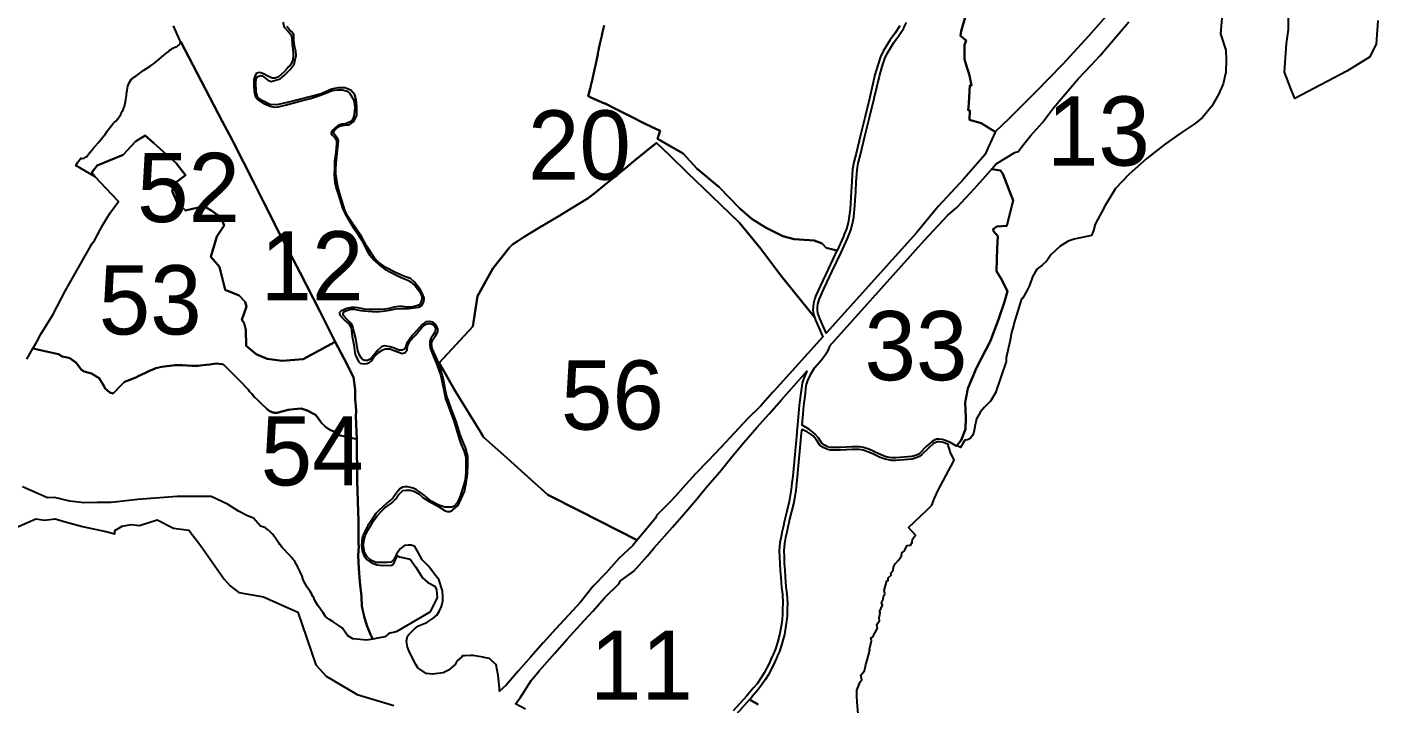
# Model space of a CAD drawing. Header units: millimetres. Extents: x 574087 to 581218, y 394959 to 403740.
# Drawn here: x 576287 to 579857, y 397303 to 399092 of the extents above; entities that cross this region are included whole.
import ezdxf
from ezdxf.enums import TextEntityAlignment as Align

# ---------------------------------------------------------------- set-up
doc = ezdxf.new("R2010")
doc.units = ezdxf.units.MM
doc.layers.add('SECTOR_CADASTRAL', color=7, linetype='Continuous')
doc.layers.add('SECTOR_CADASTRAL TEXT', color=7, linetype='Continuous')

msp = doc.modelspace()

# ---------------------------------------------------------------- linework, layer by layer
at = {"layer": 'SECTOR_CADASTRAL', "color": 174, "linetype": 'Continuous', "lineweight": 25}
for points in [[(578767.2, 399120.7), (578755.6, 399080.9), (578753.3, 399068.7), (578768.6, 399056.2), (578764.3, 399044.3), (578764.4, 399006.9), (578770.8, 398985.3), (578773.6, 398975.5), (578777.1, 398963.7), (578779.9, 398950.3), (578779.9, 398950.3), (578782.8, 398936.8), (578778.2, 398937.2), (578775.3, 398890.9), (578774.6, 398880.2), (578774.6, 398880.2), (578774.1, 398872.1), (578778.7, 398871.1), (578777.8, 398846.3), (578807.9, 398837.7), (578845.6, 398814.9), (578844.9, 398814.2), (578817.7, 398754.4), (578762.1, 398690.8), (578694.4, 398617.3), (578637.3, 398548.3), (578398.9, 398283.1), (578398, 398285.4), (578397.9, 398285.6), (578381.8, 398321.4), (578377.1, 398335.5), (578375.8, 398344.4), (578376.1, 398352.1), (578376.8, 398359), (578380.3, 398371.5), (578383.6, 398379.9), (578393.5, 398401.8), (578414.6, 398446.6), (578438.5, 398496.1), (578438.5, 398496.2), (578455.1, 398533.1), (578455.2, 398533.3), (578464.2, 398554.8), (578464.3, 398555.2), (578464.4, 398555.6), (578468.2, 398571.7), (578468.2, 398571.8), (578471.8, 398589.7), (578471.9, 398590), (578474.1, 398609.3), (578474.1, 398609.5), (578477, 398656.2), (578477, 398656.2), (578478.5, 398682.7), (578478.5, 398682.8), (578479.4, 398702.1), (578480.5, 398714.5), (578483.3, 398731.9), (578489.8, 398754.2), (578489.8, 398754.4), (578489.9, 398754.6), (578500.9, 398803.3), (578512.5, 398848.9), (578512.6, 398849), (578525.6, 398903.3), (578525.6, 398903.4), (578539.5, 398962), (578546.7, 398987.5), (578553.6, 399008.5), (578559.9, 399022.1), (578566.9, 399033.3), (578566.9, 399033.3), (578577.7, 399051.1), (578590, 399067.7), (578590.1, 399067.9), (578603.7, 399089), (578603.9, 399089.2), (578604, 399089.5), (578611.2, 399103.6)], [(579157.6, 399142.3), (579091.5, 399067.8), (579023.5, 398992.8), (578954, 398921.2), (578883.5, 398850.5), (578845.6, 398814.9), (578807.9, 398837.7), (578777.8, 398846.3), (578778.7, 398871.1), (578774.1, 398872.1), (578774.6, 398880.2), (578774.6, 398880.2), (578775.3, 398890.9), (578778.2, 398937.2), (578782.8, 398936.8), (578779.9, 398950.3), (578779.9, 398950.3), (578777.1, 398963.7), (578773.6, 398975.5), (578770.8, 398985.3), (578764.4, 399006.9), (578764.3, 399044.3), (578768.6, 399056.2), (578753.3, 399068.7), (578755.6, 399080.9), (578767.2, 399120.7)], [(579856.7, 399108.7), (579852.3, 399046.2), (579834.7, 399011.9), (579774.3, 398974.8), (579636.7, 398903), (579625.6, 398931.1), (579609.4, 398972.2), (579614.9, 399048.1), (579620.7, 399085.5), (579620.5, 399129.2)], [(576963.2, 399104.2), (576966.9, 399091.1), (576978.4, 399078.7), (576984.1, 399072.1), (576987.3, 399063.1), (576988.2, 399046.4), (576990.3, 399024.5), (576990.8, 399015.8), (576989.8, 399005.4), (576984.8, 398993.1), (576982.3, 398990.3), (576979.1, 398987.3), (576974, 398980.9), (576966.7, 398972.9), (576952.2, 398960.4), (576943.3, 398956.5), (576934.8, 398956.5), (576923.5, 398962), (576911.8, 398968.2), (576904.9, 398971.1), (576901.5, 398971.4), (576898.3, 398970.9), (576893.2, 398968.7), (576889.1, 398961.2), (576886.6, 398952.9), (576887, 398936.2), (576887.5, 398921.2), (576890.2, 398908.6), (576897.4, 398899.9), (576914.6, 398889), (576929.9, 398882.4), (576940.2, 398879.9), (576951.1, 398880.8), (576969.3, 398884.9), (577008.1, 398896), (577036.5, 398902.6), (577065.4, 398912.8), (577093.8, 398923.6), (577107.5, 398926.2), (577119.9, 398925.6), (577132.9, 398922), (577140.1, 398916.4), (577150.5, 398898.4), (577153.5, 398879.6), (577152.9, 398868.8), (577150.6, 398856.3), (577146.4, 398845.8), (577141.6, 398840.9), (577132.9, 398837.7), (577126.1, 398835.9), (577119.7, 398835.4), (577110.8, 398832.4), (577102.3, 398826.4), (577095.9, 398819.8), (577091.5, 398814.8), (577091.2, 398810.3), (577093.5, 398806.2), (577100.2, 398800.6), (577105.2, 398792.7), (577105.4, 398782.9), (577103.1, 398761.3), (577099.9, 398736.6), (577099.4, 398718.3), (577099.3, 398703.1), (577100.7, 398680.4), (577104.7, 398663.6), (577110.5, 398647.2), (577120.7, 398613.5), (577127.7, 398598.1), (577148.2, 398563.4), (577155.9, 398552.2), (577170.7, 398529.5), (577183.3, 398504.7), (577192.1, 398490.2), (577204.5, 398475.3), (577218.5, 398462.9), (577232.9, 398452.3), (577249.1, 398442.7), (577276.2, 398430.2), (577293.2, 398422.9), (577300, 398419.7), (577312.6, 398407.7), (577325.3, 398392.3), (577328.3, 398385.4), (577330.8, 398380.1), (577330.9, 398375.6), (577330, 398369.4), (577326.1, 398360.5), (577321.6, 398357.1), (577313.9, 398353.7), (577301.8, 398351.8), (577286.7, 398352.8), (577278.8, 398353.4), (577269.7, 398353.2), (577257.2, 398351.1), (577245.3, 398348.4), (577232.6, 398346.3), (577217.9, 398345.5), (577210, 398345.2), (577190.7, 398345.2), (577178.6, 398346.2), (577171.4, 398348.1), (577161.7, 398350), (577152.5, 398350.3), (577144, 398350.3), (577132.6, 398348.2), (577122.3, 398343.8), (577117.3, 398341.8), (577114.7, 398339.5), (577112.9, 398337.2), (577112.9, 398333.3), (577115, 398329.3), (577126.3, 398317.4), (577138.7, 398306.4), (577143.4, 398298.1), (577146.3, 398274.2), (577150.8, 398252.3), (577152.3, 398239.1), (577153.2, 398232), (577155, 398223.6), (577160.9, 398214), (577163.2, 398207.6), (577168, 398203.7), (577176.5, 398201.8), (577184.9, 398202.3), (577192.1, 398205.4), (577197.5, 398210), (577203.6, 398219.5), (577215.7, 398232), (577225.6, 398238.3), (577233.7, 398241), (577245.6, 398241.2), (577254.9, 398238.3), (577259.9, 398235.8), (577265.9, 398233.7), (577267.1, 398233.7), (577278.9, 398229.3), (577286.7, 398231.8), (577292, 398239), (577293.1, 398248.3), (577298.8, 398261.5), (577312.7, 398277), (577330.9, 398298), (577340.3, 398306), (577346.5, 398308.6), (577352.7, 398308.4), (577358.1, 398306.3), (577363.9, 398301.4), (577366.3, 398296.6), (577366.3, 398292.4), (577364.7, 398285.3), (577359.6, 398276.7), (577354.4, 398268.3), (577351.8, 398260.4), (577351.5, 398252.8), (577352.8, 398244.2), (577359.4, 398225.6), (577369.9, 398200.4), (577381, 398169.9), (577384.4, 398153.1), (577390, 398123), (577393.5, 398109.2), (577398.1, 398096.2), (577410.4, 398062.3), (577416.2, 398048.8), (577423.5, 398021.5), (577428.8, 398003.6), (577433.1, 397992.8), (577442.3, 397970.1), (577446.4, 397954.6), (577447.2, 397942.1), (577447.2, 397916.4), (577446, 397904), (577444.3, 397891.4), (577438.9, 397874.5), (577434.6, 397859.8), (577429.3, 397844.8), (577422.7, 397833.7), (577415.9, 397825.8), (577410.5, 397823.4), (577403, 397823.2), (577391.1, 397823.2), (577375.2, 397828.7), (577355.6, 397839.2), (577344.6, 397847.4), (577336.4, 397854.7), (577326.9, 397862.2), (577316.6, 397868.9), (577307.4, 397872.8), (577300.5, 397875.3), (577292.3, 397876.6), (577285.7, 397876.6), (577279.6, 397876), (577272.2, 397871.7), (577261.5, 397858.5), (577253.8, 397846.8), (577243.5, 397837.6), (577228.7, 397824.7), (577215.7, 397813.2), (577209.2, 397806.1), (577196.3, 397787.1), (577188.3, 397774.9), (577177.2, 397753.3), (577173, 397742.3), (577171.9, 397731.1), (577171.4, 397721.6), (577172.8, 397707.3), (577177.3, 397694.9), (577185.1, 397685), (577197.6, 397676.1), (577212.3, 397670.9), (577227.1, 397669.1), (577240.1, 397669.7), (577247, 397669.3), (577251.4, 397669.4), (577255.4, 397672), (577259.4, 397680.4), (577266.2, 397694.6), (577271.6, 397692), (577300, 397685.4), (577314.7, 397664.5), (577332.7, 397636.3), (577346.3, 397624.1), (577364.5, 397613.9), (577369.5, 397605), (577371.3, 397583.1), (577351.9, 397545.8), (577264.2, 397494.5), (577258.8, 397493.1), (577246.3, 397490), (577242.7, 397488.4), (577236.4, 397483), (577232.4, 397480.4), (577228.1, 397479.7), (577213.2, 397477), (577205.3, 397475), (577201.2, 397474.4), (577196.5, 397482.9), (577194.6, 397486.4), (577185.4, 397510.6), (577177.8, 397534), (577171.8, 397561.2), (577170.7, 397587.1), (577166.5, 397625.8), (577164.3, 397661.1), (577162.2, 397695.2), (577163.9, 397719.2), (577163.2, 397726.1), (577163.2, 397738.2), (577163.5, 397785), (577159.6, 397892.3), (577158.5, 398000.8), (577158.4, 398002.5), (577156.3, 398063.5), (577156.8, 398076.8), (577156.4, 398090), (577154, 398107.7), (577154.5, 398115.1), (577154.8, 398133.3), (577149.7, 398166.7), (577135.9, 398194.2), (577133.1, 398199.6), (577101.8, 398260.2), (577084.9, 398293), (577060.7, 398340.7), (577008.2, 398444.1), (576954.8, 398546.4), (576911.5, 398631.5), (576884.5, 398684.6), (576832.6, 398786.4), (576829, 398793.4), (576803, 398843.2), (576693.4, 399052.2), (576693.4, 399052.2), (576693.4, 399052.4), (576693.3, 399052.5), (576693.3, 399052.6), (576693.3, 399052.7), (576691.5, 399057.1), (576691.5, 399057.1), (576691.5, 399057.1), (576674.6, 399094.5)], [(577811.9, 399095.5), (577810.3, 399088.4), (577807.2, 399074.3), (577805.9, 399068.5), (577801.1, 399047), (577800.2, 399043), (577799.5, 399039.7), (577797.4, 399030), (577795.8, 399022.7), (577795.1, 399019.5), (577779.4, 398946.6), (577778.9, 398944.1), (577777.4, 398937.3), (577776.4, 398932.8), (577776.1, 398931.1), (577775.6, 398929.4), (577770.4, 398908.8), (577772.3, 398908), (577777, 398905.9), (577785.1, 398902.4), (577813.2, 398890), (577814.7, 398889.4), (577842.2, 398875.5), (577860.1, 398866.5), (577883, 398854.9), (577917.3, 398837.5), (577935.4, 398829.1), (577960.5, 398817.6), (577953.6, 398795.9), (578020.9, 398757.8), (578056.7, 398718), (578115.9, 398668.7), (578170.9, 398612.4), (578203.6, 398583.8), (578240.6, 398560.8), (578284, 398539.4), (578314.4, 398531.4), (578367.1, 398527.9), (578388.5, 398519.4), (578398.8, 398508.4), (578427.4, 398500.8), (578403.8, 398451.8), (578382.6, 398406.9), (578372.5, 398384.5), (578368.9, 398375.3), (578365, 398361.3), (578364.1, 398353), (578363.7, 398343.7), (578365.4, 398332.7), (578368, 398324.8), (578278.8, 398434.9), (578226.6, 398506), (578169.7, 398574), (578095.7, 398645.6), (578033.3, 398705.8), (577984.5, 398753), (577950.3, 398785.8), (577896.1, 398741.3), (577868.8, 398719.2), (577841.7, 398697.1), (577814.6, 398675.3), (577789.2, 398654.7), (577769.6, 398639.2), (577724.9, 398611.8), (577695.1, 398594), (577679.9, 398584.8), (577656.2, 398570.6), (577637.2, 398559.2), (577600.8, 398537.3), (577582.3, 398525), (577569.8, 398516.8), (577562.3, 398509), (577518.4, 398454), (577477.2, 398380.3), (577465.5, 398300.8), (577376.1, 398204.2), (577419.8, 398128.9), (577486.4, 398020.4), (577493.5, 398008.4), (577547.1, 397960.2), (577601.6, 397911.2), (577663.5, 397855.8), (577747.2, 397813.3), (577899.3, 397735.8), (577887.6, 397721.8), (577851.1, 397687.6), (577817.8, 397649.6), (577782.8, 397614), (577749.9, 397571.9), (577718.1, 397537.7), (577684.4, 397501.7), (577651.2, 397464.5), (577618.5, 397427.2), (577585.2, 397389.8), (577553.1, 397352.8), (577535.5, 397337.2), (577535.7, 397344.8), (577531.9, 397377.8), (577526.7, 397406.3), (577526.5, 397407.3), (577526.3, 397407.6), (577510.5, 397422.3), (577509.1, 397423.5), (577494.6, 397426.1), (577491.3, 397426.7), (577465.6, 397431.2), (577457.9, 397430.8), (577444.2, 397430.2), (577438.3, 397429.9), (577436, 397427.8), (577422.6, 397415.7), (577418.8, 397407.5), (577418.6, 397407), (577401.4, 397392.4), (577386.5, 397385.1), (577358.9, 397381.3), (577342.4, 397383.5), (577320, 397398.1), (577315, 397407.6), (577299.2, 397437.7), (577292.5, 397453.1), (577290.3, 397468.9), (577292.5, 397481.7), (577296.5, 397486.2), (577311.2, 397501.7), (577321.3, 397509.4), (577343.4, 397518.6), (577359.8, 397528.6), (577369.8, 397537.4), (577376.2, 397547.1), (577382.5, 397560.7), (577386.2, 397575.5), (577386, 397587.3), (577384.8, 397602.3), (577375.8, 397631.8), (577367.2, 397641.8), (577348.4, 397667.5), (577331.8, 397683.7), (577318.8, 397706.7), (577311.9, 397718.8), (577302.6, 397722.3), (577294.5, 397722.9), (577284.8, 397721.3), (577273.6, 397713), (577263.5, 397698.9), (577257.2, 397685.4), (577249.9, 397678.1), (577238.9, 397676.8), (577233.3, 397677), (577222.9, 397677), (577208.8, 397677), (577195.6, 397683), (577185.2, 397692.5), (577179.2, 397703.5), (577176.8, 397720.9), (577177.1, 397733.6), (577181, 397747.3), (577188.9, 397763.5), (577200.9, 397784), (577212.3, 397800.2), (577225.5, 397814.5), (577232.9, 397821.2), (577250, 397833.3), (577261.6, 397845.1), (577269.2, 397855.6), (577280.1, 397866.7), (577289.2, 397868.1), (577299.1, 397868.1), (577309.8, 397864.9), (577322.3, 397857.9), (577333.4, 397848.2), (577347.1, 397839.7), (577374.4, 397824.6), (577392.3, 397812.9), (577398.5, 397811.5), (577404.4, 397811.2), (577410.8, 397814.6), (577412.3, 397815.9), (577423.6, 397825.3), (577430.2, 397835.7), (577442.9, 397864.6), (577447.3, 397886.9), (577451.3, 397911.3), (577452, 397934.7), (577452.2, 397956.9), (577446.2, 397980.4), (577439.7, 397995.2), (577431.6, 398014.7), (577421.2, 398049.5), (577412.6, 398072.1), (577409.1, 398081.4), (577395.9, 398119.3), (577392.2, 398135.5), (577388, 398160.7), (577376, 398201.6), (577366.7, 398223.1), (577357.7, 398241.9), (577356.5, 398256.5), (577359.8, 398266.4), (577368.1, 398278), (577372.7, 398286.1), (577372.5, 398294.9), (577367.2, 398306), (577360, 398311.6), (577350.7, 398313.9), (577341.3, 398312.7), (577331.1, 398305.3), (577307.9, 398279.3), (577303.9, 398274.6), (577291, 398256.4), (577288.4, 398248.3), (577284.6, 398240.3), (577278.3, 398237.5), (577269.8, 398237.5), (577255.6, 398243.9), (577245.8, 398247.1), (577231.9, 398248.9), (577224.1, 398246.5), (577214.3, 398237.5), (577195.6, 398215.3), (577186.6, 398210.4), (577179.6, 398210.4), (577174.7, 398212.7), (577169.9, 398218), (577165.5, 398224.5), (577161.1, 398236.3), (577155.8, 398268.9), (577149.3, 398295), (577147.6, 398303.4), (577140.5, 398312.2), (577128.2, 398324), (577123.1, 398330.4), (577122.4, 398333.9), (577124.3, 398338.8), (577129.8, 398342.2), (577141.9, 398346), (577151.8, 398346.4), (577169.4, 398342.9), (577188.6, 398340.5), (577210.9, 398339.4), (577226.4, 398341), (577245.4, 398343.5), (577261.6, 398347), (577279.6, 398347.7), (577294.9, 398347.7), (577322.7, 398351.3), (577331.5, 398356.5), (577335.9, 398365.4), (577336.5, 398375), (577333.3, 398385.3), (577327.3, 398397.2), (577311.1, 398417.4), (577300.2, 398426.9), (577284.8, 398432.2), (577260.9, 398442.7), (577235.1, 398455.9), (577217.3, 398469.7), (577206, 398480.5), (577184.5, 398513.9), (577170.7, 398538.6), (577156.4, 398560.4), (577146.1, 398574.5), (577135.9, 398590.1), (577127.1, 398607.8), (577119, 398634.4), (577113.7, 398650.6), (577108.2, 398670.4), (577103, 398703.6), (577103.6, 398716.1), (577103.9, 398730.7), (577108, 398767.4), (577109.6, 398780.6), (577110, 398792.5), (577106.1, 398800.1), (577100.1, 398807.4), (577097.5, 398811.7), (577099.3, 398817.2), (577105.2, 398823.6), (577113.5, 398829.7), (577120.7, 398831.4), (577131.9, 398833.4), (577138.7, 398833.6), (577150.8, 398841.7), (577158.5, 398859.2), (577159.2, 398882.4), (577157.1, 398899.6), (577153.1, 398912.4), (577143, 398924.8), (577127.3, 398931.1), (577109.1, 398931.2), (577100.2, 398929.2), (577091.9, 398927.4), (577064.9, 398915.5), (577006.4, 398899.9), (576974.9, 398891.9), (576947.6, 398886.5), (576929.2, 398887.1), (576910.4, 398896.6), (576897.1, 398905.6), (576892.6, 398919.8), (576892.3, 398947.1), (576894.1, 398958.4), (576898.3, 398961.4), (576904.5, 398963.9), (576908.7, 398963), (576914.9, 398958), (576923.8, 398951.1), (576932.1, 398947.9), (576944.6, 398951.4), (576956.2, 398955), (576967.2, 398963.9), (576982.3, 398979.3), (576993, 398993.7), (576996.3, 399005), (576998.4, 399016.9), (576997.5, 399027.9), (576994.2, 399042.4), (576992.7, 399057.6), (576992.7, 399064.1), (576992.1, 399071.2), (576987.1, 399078.9), (576980.5, 399084.4), (576973.7, 399092.8)], [(578593.5, 399095.2), (578580.2, 399074.6), (578567.8, 399057.8), (578556.7, 399039.6), (578549.4, 399027.8), (578542.5, 399013), (578535.2, 398991), (578527.8, 398965), (578513.9, 398906.1), (578500.9, 398851.8), (578489.2, 398806.1), (578478.2, 398757.4), (578471.6, 398734.5), (578468.6, 398716), (578467.4, 398703), (578466.5, 398683.4), (578465, 398656.9), (578462.1, 398610.5), (578460, 398591.7), (578456.5, 398574.3), (578452.9, 398558.9), (578446.7, 398544.1), (578444.2, 398538), (578427.6, 398501.2), (578427.4, 398500.8), (578398.8, 398508.4), (578388.5, 398519.4), (578367.1, 398527.9), (578314.4, 398531.4), (578284, 398539.4), (578240.6, 398560.8), (578203.6, 398583.8), (578170.9, 398612.4), (578115.9, 398668.7), (578056.7, 398718), (578020.9, 398757.8), (577953.6, 398795.9), (577960.5, 398817.6), (577935.4, 398829.1), (577917.3, 398837.5), (577883, 398854.9), (577860.1, 398866.5), (577842.2, 398875.5), (577814.7, 398889.4), (577813.2, 398890), (577785.1, 398902.4), (577777, 398905.9), (577772.3, 398908), (577770.4, 398908.8), (577775.6, 398929.4), (577776.1, 398931.1), (577776.4, 398932.8), (577777.4, 398937.3), (577778.9, 398944.1), (577779.4, 398946.6), (577795.1, 399019.5), (577795.8, 399022.7), (577797.4, 399030), (577799.5, 399039.7), (577800.2, 399043), (577801.1, 399047), (577805.9, 399068.5), (577807.2, 399074.3), (577810.3, 399088.4), (577811.9, 399095.5)], [(579443.8, 399115.3), (579441, 399073.8), (579454.7, 399030.7), (579455.9, 399004.5), (579454.4, 398972.1), (579447.7, 398941.3), (579436.5, 398915.3), (579417.8, 398882.7), (579393.1, 398852.6), (579373.4, 398837), (579334.3, 398810.1), (579295.2, 398783.2), (579246.5, 398744.9), (579198.4, 398702.1), (579163.4, 398665.1), (579135.8, 398620.3), (579125.9, 398602), (579121.9, 398594.1), (579109.6, 398570.6), (579105.3, 398553.8), (579099.6, 398541), (579053.6, 398531.4), (579037.8, 398525.6), (579017.2, 398512.8), (578992.4, 398489.8), (578981.4, 398474.2), (578969.3, 398462.9), (578955.3, 398451.9), (578943.8, 398431.7), (578936.3, 398408.5), (578929, 398394.4), (578917.3, 398374.3), (578915.2, 398373.2), (578894.7, 398307.8), (578894, 398302), (578888.6, 398284.2), (578884.7, 398264.6), (578874.8, 398217.7), (578874.1, 398208.2), (578846.4, 398124.8), (578833.4, 398102.8), (578817.5, 398087.5), (578806.1, 398074.2), (578801.9, 398066.4), (578800.5, 398063.9), (578796.1, 398056), (578794.1, 398047.4), (578792.5, 398040.7), (578789.2, 398021.1), (578785.8, 398012.6), (578778.9, 398004.7), (578772, 398000.8), (578765.1, 398000.3), (578753.4, 397980.5), (578744.4, 397986), (578755.9, 397999.7), (578767, 398029.2), (578767.6, 398059.5), (578766.2, 398100), (578772.9, 398136.6), (578796.4, 398191.5), (578833.1, 398262.8), (578855.2, 398321.6), (578870.1, 398365.3), (578877.9, 398394.2), (578866.4, 398415.9), (578862.5, 398423.9), (578849, 398446.4), (578850.9, 398507.1), (578852.5, 398538.8), (578841.3, 398552.3), (578839.7, 398557.8), (578849.3, 398564.4), (578876.4, 398566), (578892.7, 398633.2), (578865.4, 398703.4), (578859.7, 398712.4), (578836.1, 398716.5), (578837.5, 398718), (578848.3, 398730.1), (578872.8, 398745.3), (578897.3, 398760.4), (578906.5, 398763), (578921.2, 398781.9), (578938.6, 398804.1), (578970.3, 398839.4), (578999.8, 398877.9), (579064.2, 398954.4), (579098.6, 398991), (579121.6, 399015.5), (579198.1, 399105.3)], [(576286.9, 398213.7), (576303.2, 398242.6), (576370.4, 398227.2), (576380.4, 398220.8), (576393.9, 398218.4), (576400.5, 398216.3), (576407.4, 398211.7), (576412.4, 398209.2), (576417.3, 398204.8), (576431.3, 398185.6), (576438.6, 398181.9), (576457.7, 398176.4), (576478.1, 398163.7), (576488, 398147.6), (576492.1, 398140.5), (576494.3, 398136.6), (576506.4, 398125.6), (576515.3, 398123.7), (576535.8, 398145.5), (576543.9, 398153), (576549.1, 398156.3), (576561.4, 398160.6), (576568.1, 398162.9), (576576.4, 398166.9), (576581, 398169.1), (576591.1, 398173.9), (576600.1, 398178.1), (576612.6, 398183.7), (576618, 398186.2), (576627.4, 398189.9), (576635.4, 398192.2), (576643.2, 398193.7), (576656.7, 398195.9), (576664.7, 398196.7), (576679.1, 398197.8), (576698.3, 398198), (576723.3, 398196.8), (576737, 398196.8), (576738.8, 398196.8), (576752.3, 398198.3), (576770.5, 398200.4), (576787, 398202.5), (576801.8, 398200.7), (576806.6, 398200.3), (576819.8, 398186.9), (576833.3, 398173.3), (576854, 398152.7), (576867, 398138.4), (576871.3, 398133.7), (576875.6, 398128.8), (576881, 398122.4), (576888.6, 398113.4), (576896.1, 398106.5), (576906.2, 398096.7), (576920.9, 398083.2), (576928.5, 398076.6), (576940.8, 398072.2), (576947.5, 398072.1), (576967.5, 398077.8), (576977.3, 398080.2), (576992.6, 398082), (577011.6, 398083.8), (577027.6, 398078.3), (577049.7, 398067), (577056.6, 398058.1), (577064.9, 398046.9), (577068.2, 398043.3), (577076.2, 398035.1), (577087.7, 398027.3), (577105.2, 398020.6), (577109.7, 398016.3), (577111.6, 398013.5), (577158.4, 398002.5), (577158.5, 398000.8), (577159.6, 397892.3), (577163.5, 397785), (577163.2, 397738.2), (577163.2, 397726.1), (577163.9, 397719.2), (577162.2, 397695.2), (577164.3, 397661.1), (577166.5, 397625.8), (577170.7, 397587.1), (577171.8, 397561.2), (577177.8, 397534), (577185.4, 397510.6), (577194.6, 397486.4), (577196.5, 397482.9), (577201.2, 397474.4), (577185.5, 397471.2), (577148, 397474.8), (577133.9, 397483.5), (577120.2, 397504), (577096.1, 397520.2), (577086.8, 397526.5), (577081.4, 397530.1), (577076.1, 397534), (577069.7, 397543.7), (577063.2, 397553.1), (577055.9, 397563.6), (577047.6, 397576.1), (577043, 397587.9), (577042.1, 397587.9), (577040.2, 397593.5), (577035.9, 397600), (577027.9, 397612), (577022.8, 397619.5), (577018.7, 397627.9), (577017.4, 397631.2), (577014, 397640.9), (577009.4, 397651.8), (577006.5, 397657.8), (577005.6, 397659.5), (577004, 397662.8), (577003, 397664.8), (577002.6, 397665.4), (576996.2, 397677.6), (576995, 397679.9), (576993.1, 397682), (576990.5, 397684.7), (576990.2, 397685), (576987.2, 397689.1), (576985.8, 397691), (576984.7, 397692.6), (576982.5, 397694.7), (576978.7, 397698.5), (576976.2, 397700.9), (576967.5, 397710.1), (576962.1, 397715.8), (576961.7, 397716.3), (576955.8, 397724.3), (576952.7, 397728.6), (576951.1, 397730.8), (576945.8, 397738.4), (576939.5, 397747.6), (576937.5, 397750.4), (576936.2, 397751.7), (576932.3, 397755.5), (576926.8, 397760.8), (576925.3, 397762), (576922.8, 397764.1), (576917.5, 397768.4), (576916, 397769.7), (576904.2, 397772.7), (576886.1, 397794), (576869.9, 397800), (576846.5, 397812.5), (576817.4, 397830.9), (576773.7, 397850.8), (576684, 397851.6), (576580.6, 397843.7), (576509.4, 397835.1), (576473.5, 397835.7), (576437.9, 397834.1), (576400.8, 397838.9), (576359.6, 397848.7), (576341.1, 397848.1), (576275.7, 397877.1)], [(577604.4, 397289.6), (577577.7, 397303.1), (577590.2, 397319.3), (577619.2, 397364.9), (577640.9, 397390.7), (577648.7, 397399.4), (577682.1, 397437.4), (577714.8, 397474.2), (577749.5, 397512.8), (577782.4, 397548.2), (577813.9, 397584.4), (577851, 397620.7), (577855.3, 397628.3), (577890.4, 397653.5), (577925.6, 397693.8), (577944.7, 397715.7), (577992.4, 397770.3), (578022.5, 397804.7), (578054.7, 397841.8), (578086.6, 397880.4), (578117.5, 397916.8), (578149.4, 397955.6), (578181.3, 397993.7), (578215.8, 398033.1), (578248.1, 398069.6), (578280.8, 398106.8), (578348.1, 398182), (578339.9, 398163.9), (578335.4, 398151.1), (578333.5, 398137.5), (578331.9, 398125), (578327.9, 398092.2), (578325.2, 398061.1), (578322.3, 398030.5), (578321.7, 398025.2), (578321.1, 398019.7), (578310.4, 397904.5), (578308.5, 397886.9), (578306.7, 397869.3), (578301.2, 397838), (578290.5, 397794.2), (578288.2, 397783.8), (578285.9, 397773.6), (578282.8, 397759.4), (578279.7, 397745.1), (578276.7, 397728.5), (578275.8, 397718.8), (578274.8, 397708.4), (578275.6, 397690.5), (578276.2, 397673.2), (578277.4, 397655.7), (578278.6, 397638.3), (578280.5, 397611.1), (578283.1, 397593.2), (578284.2, 397569.6), (578283.5, 397553.6), (578283.6, 397546.4), (578283.5, 397538.2), (578282.5, 397528.1), (578281.6, 397518.1), (578276.5, 397489.4), (578270.4, 397465.5), (578264.1, 397445.8), (578259.7, 397435.8), (578256.3, 397428.7), (578246.2, 397406.6), (578235, 397385.2), (578227.9, 397373.7), (578216.1, 397356.6), (578206, 397344.6), (578192.8, 397328.6), (578189.5, 397324.8), (578153, 397284.4)], [(578487, 397234.5), (578481, 397307.5), (578479.6, 397324.7), (578479.6, 397339.8), (578488.5, 397361.2), (578493.2, 397366.6), (578490.8, 397378.9), (578500.1, 397390.5), (578503.6, 397407.3), (578507.5, 397418.3), (578514.4, 397444.9), (578513.3, 397447.6), (578518.5, 397469.6), (578516.7, 397477.3), (578522.3, 397480), (578534, 397503.4), (578533.1, 397513.5), (578539.9, 397522.8), (578538.5, 397530.4), (578541.7, 397544.1), (578539.5, 397546.3), (578547.7, 397564.2), (578544.8, 397569.9), (578549.8, 397579.2), (578550.4, 397587.8), (578552.6, 397590.2), (578553.9, 397595), (578552.4, 397602.4), (578559.3, 397628.7), (578562.7, 397629.2), (578562.5, 397636.1), (578570.6, 397643.2), (578569.7, 397649), (578575.6, 397656.6), (578577.1, 397664.7), (578581, 397673.7), (578591.2, 397683.6), (578597.4, 397694.4), (578598.7, 397702.5), (578604.9, 397707.1), (578613.2, 397721.3), (578621.9, 397722.8), (578625.6, 397729.2), (578627.1, 397738.5), (578634.8, 397749.1), (578616.5, 397769), (578664.5, 397815), (578677.9, 397828.6), (578684.8, 397847.2), (578694.9, 397867.8), (578735.5, 397943.9), (578737, 397946.8), (578727.3, 397967.5), (578723.3, 397981.3), (578720.9, 397984.9), (578722.1, 397988.2), (578714.6, 397991.1), (578709, 397993.5), (578704, 397995.2), (578697.4, 397995.5), (578692, 397995.3), (578688.4, 397994.1), (578682.5, 397990.8), (578667.9, 397978.1), (578651.9, 397961.8), (578645.4, 397956.6), (578637, 397953.1), (578626.4, 397950.1), (578604.8, 397948.3), (578583, 397946.1), (578571.1, 397946.4), (578554.9, 397949.4), (578541.5, 397954.4), (578523.5, 397963.1), (578508.6, 397969.5), (578496.2, 397974), (578486.2, 397975.1), (578468.8, 397975.6), (578436.6, 397973.9), (578419.7, 397973.4), (578409.4, 397973.9), (578400.2, 397975.9), (578390.5, 397981.1), (578382.2, 397987.1), (578372.8, 398001.7), (578364.5, 398011.1), (578348.9, 398021.9), (578334.2, 398028.4), (578333.6, 398023.8), (578333, 398018.4), (578322.3, 397903.4), (578320.5, 397885.7), (578318.6, 397867.6), (578313, 397835.6), (578302.2, 397791.4), (578299.9, 397781.2), (578297.6, 397771), (578294.5, 397756.9), (578291.4, 397742.7), (578288.6, 397726.9), (578287.8, 397717.7), (578286.9, 397708.1), (578287.5, 397690.9), (578288.2, 397673.8), (578289.4, 397656.5), (578290.6, 397639.1), (578292.4, 397612.4), (578295, 397594.4), (578296.3, 397569.6), (578295.5, 397553.4), (578295.6, 397546.4), (578295.5, 397537.6), (578294.5, 397527), (578293.5, 397516.5), (578288.3, 397486.9), (578282, 397462.1), (578275.3, 397441.6), (578270.6, 397430.8), (578267.2, 397423.6), (578256.9, 397401.3), (578245.4, 397379.3), (578237.9, 397367.1), (578225.7, 397349.3), (578215.2, 397336.9), (578204, 397323.3), (578202, 397320.9), (578201.6, 397320.4), (578198.6, 397316.8), (578196.5, 397314.6), (578219.2, 397301.8)], [(576222.3, 397753.5), (576310.8, 397791.8), (576333.9, 397788.6), (576362, 397792.5), (576391.8, 397783.2), (576433.8, 397771.8), (576495.5, 397758.3), (576519.7, 397752.9), (576519.1, 397761.3), (576538.9, 397773.1), (576562.5, 397777.2), (576584.2, 397774.2), (576631.4, 397789.4), (576674.5, 397767.3), (576715.2, 397762.2), (576746.9, 397720.5), (576808, 397632.8), (576824, 397615.2), (576846.7, 397597.5), (576912.2, 397585.8), (577003, 397545.8), (577050.7, 397406.2), (577078.2, 397376.8), (577160, 397328.4), (577256.8, 397299.3)], [(578219.2, 397301.8), (578196.5, 397314.6), (578161.8, 397276.2)]]:
    msp.add_lwpolyline(points, dxfattribs=at)
for points in [[(577101.8, 398260.2), (577017.1, 398214.1), (576961.9, 398209.8), (576921.5, 398215.4), (576892.9, 398227.1), (576866.3, 398249.2), (576865.2, 398291.6), (576861.2, 398309.3), (576854.8, 398317.8), (576867.2, 398353.6), (576863.8, 398365.2), (576847.6, 398382), (576811.2, 398397.4), (576796, 398458.4), (576773.4, 398484.5), (576788.9, 398538.4), (576807.9, 398567.7), (576799.9, 398589.1), (576785.7, 398599), (576775.5, 398606.2), (576771.4, 398608.9), (576754.5, 398618.6), (576706.4, 398606.5), (576685.3, 398626.4), (576670.9, 398658.4), (576677.5, 398678), (576705.7, 398700.1), (576681.9, 398731.7), (576621.5, 398785.9), (576600, 398805.2), (576573.8, 398788.9), (576541.5, 398754.3), (576472.7, 398726.1), (576460.3, 398710.2), (576458.3, 398706.4), (576467.4, 398696.1), (576416.6, 398726.2), (576421.6, 398734.3), (576426.9, 398742.1), (576429.4, 398745.3), (576432.5, 398744.7), (576432.6, 398744.7), (576432.8, 398744.7), (576432.9, 398744.7), (576433, 398744.7), (576433, 398744.7), (576437.7, 398745), (576437.8, 398745), (576437.9, 398745), (576438.1, 398745.1), (576438.2, 398745.1), (576438.3, 398745.1), (576438.4, 398745.2), (576438.5, 398745.3), (576438.6, 398745.3), (576443.8, 398748.7), (576443.8, 398748.7), (576443.9, 398748.8), (576444, 398748.9), (576444.1, 398749), (576444.2, 398749), (576447.7, 398752.7), (576449.2, 398754.3), (576450.2, 398755.3), (576450.3, 398755.4), (576450.3, 398755.5), (576462.6, 398770.4), (576475.1, 398785.3), (576475.1, 398785.4), (576494.5, 398809.5), (576494.5, 398809.6), (576494.5, 398809.6), (576499.4, 398816.5), (576504.2, 398823.3), (576515.3, 398836.7), (576518.9, 398840.4), (576522.7, 398844.1), (576522.7, 398844.1), (576526.8, 398848.6), (576526.8, 398848.7), (576526.9, 398848.8), (576527, 398848.9), (576527.1, 398849), (576530.5, 398854.8), (576535.2, 398860.9), (576535.2, 398861), (576535.3, 398861.1), (576535.3, 398861.1), (576539.2, 398868.3), (576539.2, 398868.4), (576539.3, 398868.5), (576539.3, 398868.5), (576542.1, 398875.6), (576542.1, 398875.6), (576544.7, 398882.4), (576544.7, 398882.4), (576544.8, 398882.6), (576544.8, 398882.6), (576547.7, 398893.9), (576547.7, 398894), (576547.7, 398894.1), (576550.1, 398911.3), (576550.1, 398911.3), (576550.1, 398911.3), (576550.6, 398915.4), (576551.6, 398924.6), (576553.8, 398935.2), (576557.2, 398944.1), (576562.8, 398953.1), (576565.7, 398955.6), (576568.3, 398958), (576575.2, 398962.3), (576582.2, 398966.8), (576582.3, 398966.8), (576582.4, 398966.9), (576582.4, 398966.9), (576596.3, 398977.8), (576612.4, 398988), (576612.4, 398988), (576612.5, 398988.1), (576621.4, 398994.9), (576630.2, 399001.7), (576630.3, 399001.7), (576630.3, 399001.8), (576648, 399016.7), (576653.2, 399020.6), (576653.2, 399020.6), (576653.3, 399020.6), (576660, 399026.3), (576660.1, 399026.3), (576660.1, 399026.4), (576664.3, 399030.2), (576669.1, 399033.6), (576672.9, 399036), (576672.9, 399036), (576676.1, 399038), (576680.1, 399038.9), (576680.1, 399039), (576680.3, 399039), (576680.4, 399039), (576680.5, 399039.1), (576685, 399041.3), (576685, 399041.3), (576685.2, 399041.4), (576685.3, 399041.5), (576685.4, 399041.5), (576685.5, 399041.6), (576689.4, 399045), (576689.4, 399045), (576689.5, 399045.1), (576689.6, 399045.2), (576689.6, 399045.3), (576689.6, 399045.3), (576691.9, 399048.2), (576691.9, 399048.3), (576692, 399048.4), (576692.1, 399048.6), (576692.1, 399048.6), (576693.2, 399051.2), (576693.3, 399051.2), (576693.3, 399051.3), (576693.3, 399051.5), (576693.4, 399051.6), (576693.4, 399051.7), (576693.4, 399051.8), (576693.4, 399052), (576693.4, 399052.1), (576693.4, 399052.2), (576803, 398843.2), (576829, 398793.4), (576832.6, 398786.4), (576884.5, 398684.6), (576911.5, 398631.5), (576954.8, 398546.4), (577008.2, 398444.1), (577060.7, 398340.7), (577084.9, 398293)], [(577158.4, 398002.5), (577111.6, 398013.5), (577109.7, 398016.3), (577105.2, 398020.6), (577087.7, 398027.3), (577076.2, 398035.1), (577068.2, 398043.3), (577064.9, 398046.9), (577056.6, 398058.1), (577049.7, 398067), (577027.6, 398078.3), (577011.6, 398083.8), (576992.6, 398082), (576977.3, 398080.2), (576967.5, 398077.8), (576947.5, 398072.1), (576940.8, 398072.2), (576928.5, 398076.6), (576920.9, 398083.2), (576906.2, 398096.7), (576896.1, 398106.5), (576888.6, 398113.4), (576881, 398122.4), (576875.6, 398128.8), (576871.3, 398133.7), (576867, 398138.4), (576854, 398152.7), (576833.3, 398173.3), (576819.8, 398186.9), (576806.6, 398200.3), (576801.8, 398200.7), (576787, 398202.5), (576770.5, 398200.4), (576752.3, 398198.3), (576738.8, 398196.8), (576737, 398196.8), (576723.3, 398196.8), (576698.3, 398198), (576679.1, 398197.8), (576664.7, 398196.7), (576656.7, 398195.9), (576643.2, 398193.7), (576635.4, 398192.2), (576627.4, 398189.9), (576618, 398186.2), (576612.6, 398183.7), (576600.1, 398178.1), (576591.1, 398173.9), (576581, 398169.1), (576576.4, 398166.9), (576568.1, 398162.9), (576561.4, 398160.6), (576549.1, 398156.3), (576543.9, 398153), (576535.8, 398145.5), (576515.3, 398123.7), (576506.4, 398125.6), (576494.3, 398136.6), (576492.1, 398140.5), (576488, 398147.6), (576478.1, 398163.7), (576457.7, 398176.4), (576438.6, 398181.9), (576431.3, 398185.6), (576417.3, 398204.8), (576412.4, 398209.2), (576407.4, 398211.7), (576400.5, 398216.3), (576393.9, 398218.4), (576380.4, 398220.8), (576370.4, 398227.2), (576303.2, 398242.6), (576313.1, 398260.3), (576324.3, 398279.8), (576356, 398331), (576389.4, 398395.9), (576459.7, 398519.3), (576466.4, 398529.5), (576487.8, 398568.7), (576507, 398601.1), (576528.8, 398630.6), (576495.9, 398666), (576467.4, 398696.1), (576458.3, 398706.4), (576460.3, 398710.2), (576472.7, 398726.1), (576541.5, 398754.3), (576573.8, 398788.9), (576600, 398805.2), (576621.5, 398785.9), (576681.9, 398731.7), (576705.7, 398700.1), (576677.5, 398678), (576670.9, 398658.4), (576685.3, 398626.4), (576706.4, 398606.5), (576754.5, 398618.6), (576771.4, 398608.9), (576775.5, 398606.2), (576785.7, 398599), (576799.9, 398589.1), (576807.9, 398567.7), (576788.9, 398538.4), (576773.4, 398484.5), (576796, 398458.4), (576811.2, 398397.4), (576847.6, 398382), (576863.8, 398365.2), (576867.2, 398353.6), (576854.8, 398317.8), (576861.2, 398309.3), (576865.2, 398291.6), (576866.3, 398249.2), (576892.9, 398227.1), (576921.5, 398215.4), (576961.9, 398209.8), (577017.1, 398214.1), (577101.8, 398260.2), (577133.1, 398199.6), (577135.9, 398194.2), (577149.7, 398166.7), (577154.8, 398133.3), (577154.5, 398115.1), (577154, 398107.7), (577156.4, 398090), (577156.8, 398076.8), (577156.3, 398063.5)], [(577899.3, 397735.8), (577747.2, 397813.3), (577663.5, 397855.8), (577601.6, 397911.2), (577547.1, 397960.2), (577493.5, 398008.4), (577486.4, 398020.4), (577419.8, 398128.9), (577376.1, 398204.2), (577465.5, 398300.8), (577477.2, 398380.3), (577518.4, 398454), (577562.3, 398509), (577569.8, 398516.8), (577582.3, 398525), (577600.8, 398537.3), (577637.2, 398559.2), (577656.2, 398570.6), (577679.9, 398584.8), (577695.1, 398594), (577724.9, 398611.8), (577769.6, 398639.2), (577789.2, 398654.7), (577814.6, 398675.3), (577841.7, 398697.1), (577868.8, 398719.2), (577896.1, 398741.3), (577950.3, 398785.8), (577984.5, 398753), (578033.3, 398705.8), (578095.7, 398645.6), (578169.7, 398574), (578226.6, 398506), (578278.8, 398434.9), (578368, 398324.8), (578370.6, 398317), (578381.4, 398293), (578386.9, 398280.8), (578390, 398273.1), (578260.9, 398129.5), (578258.3, 398126.7), (578225, 398090.3), (578190.2, 398055.4), (578156.3, 398019.7), (578120.7, 397980.5), (578086.7, 397945.4), (578053.3, 397910.7), (578020.2, 397873.8), (577999.5, 397850.8), (577987, 397837), (577951, 397802.1), (577946.9, 397793.2)], [(578836.1, 398716.5), (578836.1, 398716.5), (578859.7, 398712.4), (578865.4, 398703.4), (578892.7, 398633.2), (578876.4, 398566), (578849.3, 398564.4), (578839.7, 398557.8), (578841.3, 398552.3), (578852.5, 398538.8), (578850.9, 398507.1), (578849, 398446.4), (578862.5, 398423.9), (578866.4, 398415.9), (578877.9, 398394.2), (578870.1, 398365.3), (578855.2, 398321.6), (578833.1, 398262.8), (578796.4, 398191.5), (578772.9, 398136.6), (578766.2, 398100), (578767.6, 398059.5), (578767, 398029.2), (578755.9, 397999.7), (578743.2, 397984.6), (578725.1, 397994.6), (578717.2, 397997.6), (578711.5, 398000), (578705.4, 398002.2), (578697.5, 398002.5), (578690.7, 398002.3), (578685.5, 398000.5), (578678.5, 397996.6), (578663.1, 397983.2), (578647.2, 397967), (578641.8, 397962.6), (578634.7, 397959.7), (578625.1, 397957), (578604.2, 397955.3), (578582.7, 397953.1), (578571.8, 397953.4), (578556.8, 397956.2), (578544.2, 397960.9), (578526.4, 397969.4), (578511.2, 397976), (578497.8, 397980.9), (578486.7, 397982.1), (578468.7, 397982.6), (578436.3, 397980.9), (578419.8, 397980.4), (578410.3, 397980.8), (578402.6, 397982.5), (578394.2, 397987.1), (578387.3, 397992), (578378.4, 398005.9), (578369.2, 398016.4), (578354.4, 398028.5), (578335.2, 398039.8), (578337.1, 398060.1), (578339.8, 398091), (578343.9, 398123.5), (578345.4, 398135.9), (578347.1, 398148.3), (578351.1, 398159.5), (578358.8, 398176.5), (578368.1, 398191.5), (578387.3, 398213.1), (578387.5, 398213.4), (578402.6, 398234.2), (578402.7, 398234.4), (578402.9, 398234.7), (578403, 398235), (578407, 398242.9), (578407.3, 398243.6), (578407.5, 398244.4), (578407.5, 398244.7), (578408.1, 398248.9), (578658.8, 398528.7), (578695.6, 398568.5), (578720.1, 398595), (578744.4, 398615.1), (578767.4, 398640.2), (578790.4, 398665.3), (578819.4, 398697.7), (578833, 398713)]]:
    msp.add_lwpolyline(points, close=True, dxfattribs=at)

# ---------------------------------------------------------------- texts
at = {"layer": 'SECTOR_CADASTRAL TEXT', "lineweight": -2}
for s, p in [('13', (579118.1, 398670.7)), ('20', (577746.9, 398633.7)), ('52', (576714.1, 398521.5)), ('12', (577040.4, 398314.3)), ('53', (576612.8, 398224.5)), ('33', (578636.1, 398103.5)), ('56', (577834.1, 397973)), ('54', (577040.8, 397825.7)), ('11', (577910.7, 397259.1))]:
    msp.add_text(s, height=182.88, dxfattribs=at).set_placement(p, align=Align.BOTTOM_CENTER)

doc.saveas('drawing.dxf')
